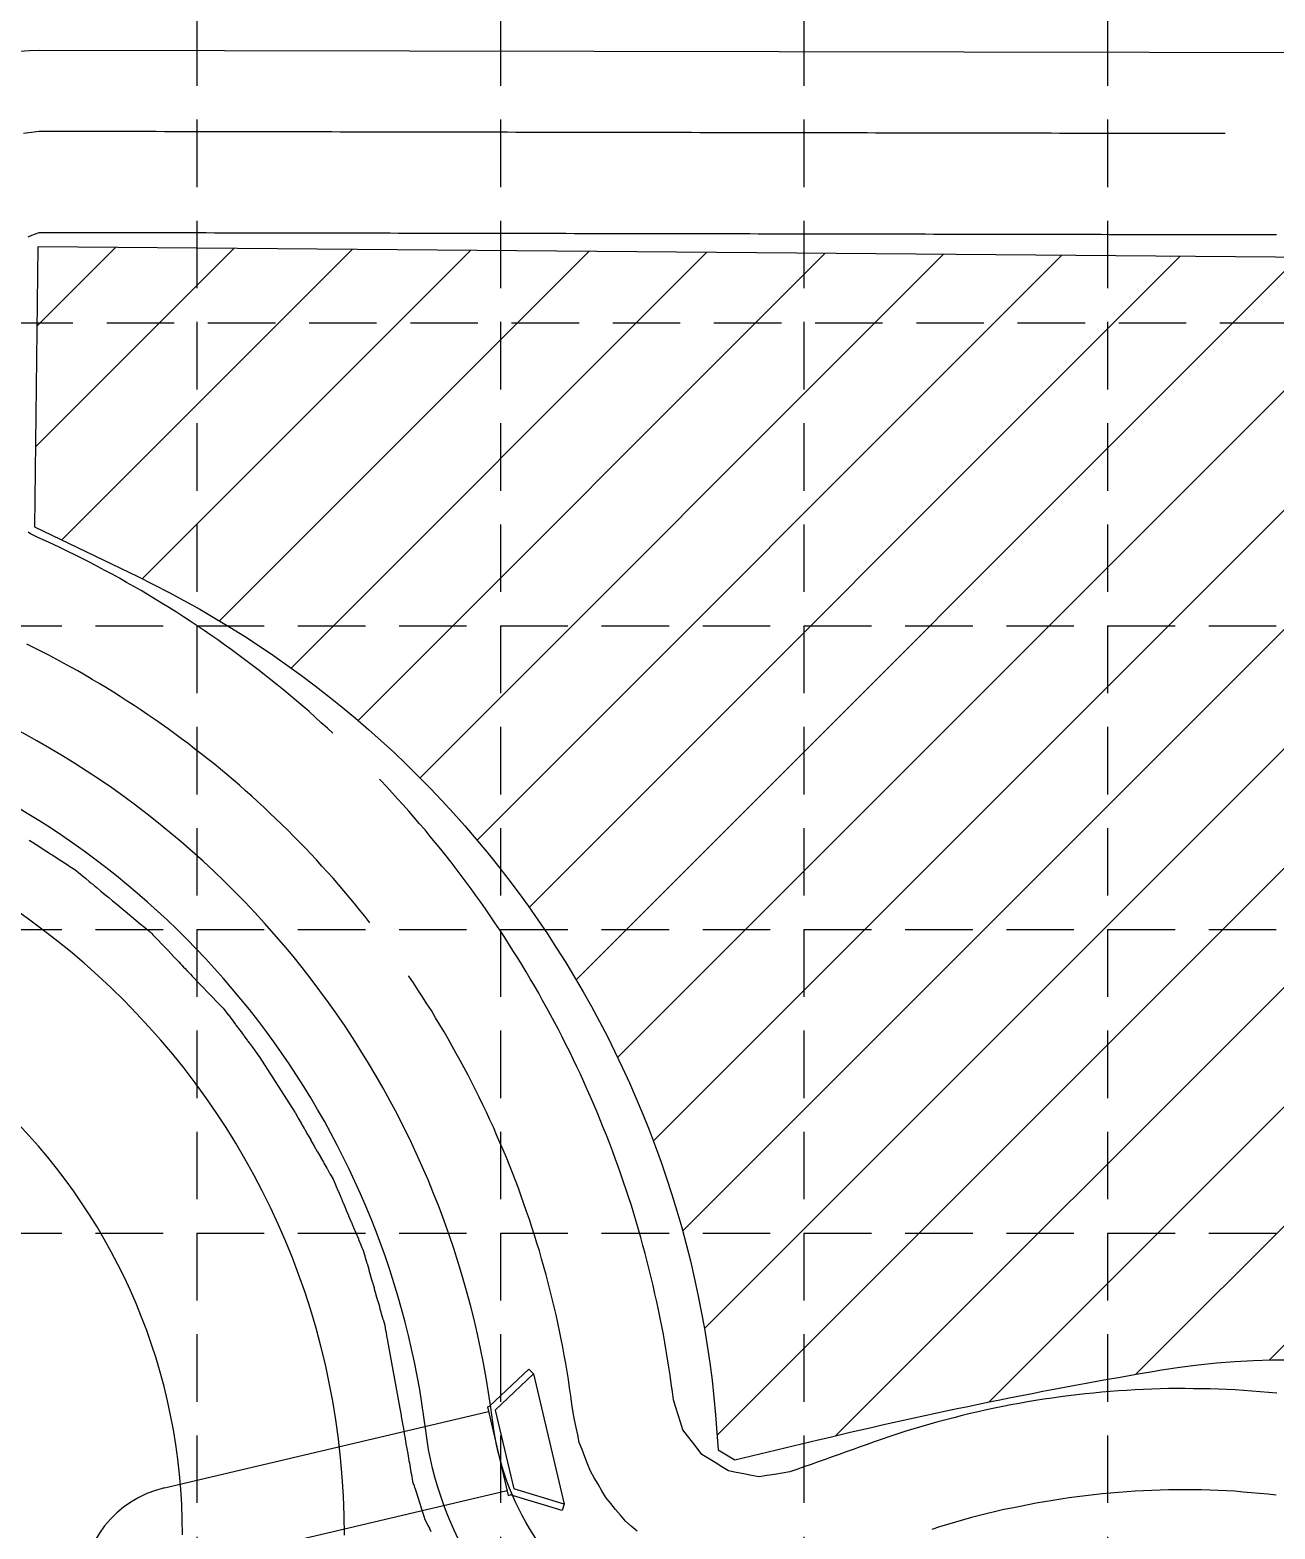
# Model space of a CAD drawing. Extents: x 626 to 3511, y 2890 to 4695.
# Drawn here: x 2089 to 2273.5, y 4333.6 to 4555.7 of the extents above; entities that cross this region are included whole.
import ezdxf

# ---------------------------------------------------------------- set-up
doc = ezdxf.new("R2010")
doc.units = 0
doc.header["$LTSCALE"] = 100
doc.header["$MEASUREMENT"] = 0
doc.linetypes.add('HIDDEN', pattern=[0.375, 0.25, -0.125])
for name, color, linetype in [('DG-PIDX_CONTOURS', 5, 'CONTINUOUS'), ('GRID', 254, 'HIDDEN'), ('PSWDGC-NEW_STORM', 2, 'CONTINUOUS'), ('PSWDGC-PAVING', 3, 'CONTINUOUS'), ('PSWDGC-POND', 2, 'CONTINUOUS')]:
    doc.layers.add(name, color=color, linetype=linetype)

msp = doc.modelspace()

# ---------------------------------------------------------------- hatches: boundary and pattern name
at = {"layer": 'DG-PIDX_CONTOURS'}
h = msp.add_hatch(dxfattribs=at)
h.set_pattern_fill('ANSI31', color=256, scale=100, style=0)
h.set_pattern_definition([(45, (0, 0), (-8.838834764831843, 8.838834764831844), [])])
edge = h.paths.add_edge_path()
edge.add_line((2090.162212469365, 4523.617228735122), (2089.668023440036, 4482.131151929988))
edge.add_line((2089.668023440036, 4482.131151929988), (2104.987999519656, 4474.722923270419))
edge.add_arc((2038.529046528826, 4337.287968589175), 152.6602738136976, 3.01814743361399, 64.19314054952468, ccw=False)
edge.add_line((2190.97756652354, 4345.325875797778), (2193.44853279208, 4343.844231295348))
edge.add_line((2193.44853279208, 4343.844231295348), (2205.803353573833, 4346.807520300208))
edge.add_arc((2381.951366869613, 3612.394801270271), 755.24179205139, 99.54579238941989, 103.48754198701471, ccw=False)
edge.add_arc((2274.549207730134, 4251.06865200274), 107.6002929199168, 53.37475268105118, 99.54579238942, ccw=False)
edge.add_line((2338.741237436184, 4337.423769735678), (2359.991534672491, 4343.844231295348))
edge.add_arc((2465.053139245209, 3996.113728660212), 363.2553416238744, 96.29469529787389, 106.81141174307379, ccw=False)
edge.add_arc((2439.05250965173, 4231.824564383256), 126.1148119447136, 65.20529968923512, 96.29469529787389, ccw=False)
edge.add_line((2491.941040476185, 4346.313642897677), (2495.894584393659, 4438.175663522526))
edge.add_line((2495.894584393659, 4438.175663522526), (2506.671177014902, 4466.043267209168))
edge.add_line((2506.671177014902, 4466.043267209168), (2551.706937762666, 4519.736333110268))
edge.add_line((2551.706937762666, 4519.736333110268), (2090.162212469365, 4523.617228735122))

# ---------------------------------------------------------------- linework, layer by layer
at = {"layer": 'DG-PIDX_CONTOURS', "color": 43}
for points, elevation in [([(2088.036325164571, 4540.443298536585), (2089.201294308158, 4540.59446377658), (2090.366263451745, 4540.745629016575), (2091.605599668426, 4540.743321761312), (2092.844935885108, 4540.741014506051), (2094.084272101788, 4540.73870725079), (2095.323608318469, 4540.736399995529), (2096.562944534677, 4540.734092739795), (2097.802280750884, 4540.731785484062), (2099.041616967091, 4540.729478228328), (2100.280953183298, 4540.727170972595), (2101.520289399505, 4540.724863716861), (2102.759625615712, 4540.722556461127), (2103.99896183192, 4540.720249205394), (2105.238298048127, 4540.717941949661), (2106.477634264334, 4540.715634693927)], 1135), ([(2106.477634264334, 4540.715634693927), (2107.716970480541, 4540.713327438194), (2108.956306696748, 4540.71102018246), (2110.195642912955, 4540.708712926727), (2111.434979129162, 4540.706405670993), (2112.674315345369, 4540.704098415259), (2113.913651561576, 4540.701791159526), (2115.152987777784, 4540.699483903792), (2116.392323993991, 4540.697176648059), (2117.631660210198, 4540.694869392326), (2118.870996426405, 4540.692562136592), (2120.110332642612, 4540.690254880858), (2121.349668858819, 4540.687947625125), (2122.589005075027, 4540.685640369391), (2123.828341291234, 4540.683333113658), (2125.067677507441, 4540.681025857924), (2126.307013723648, 4540.678718602191), (2127.546349939855, 4540.676411346458), (2128.785686156062, 4540.674104090725), (2130.025022372269, 4540.671796834991), (2131.264358588477, 4540.669489579258), (2132.503694804684, 4540.667182323525), (2133.743031020891, 4540.66487506779), (2134.982367237098, 4540.662567812057), (2136.221703453305, 4540.660260556324), (2137.461039669513, 4540.65795330059), (2138.700375885719, 4540.655646044856), (2139.939712101926, 4540.653338789123), (2141.179048318133, 4540.65103153339), (2142.41838453434, 4540.648724277657), (2143.657720750548, 4540.646417021922), (2144.897056966755, 4540.644109766189), (2146.136393182962, 4540.641802510456), (2147.375729399169, 4540.639495254722), (2148.615065615376, 4540.637187998988), (2149.854401831584, 4540.634880743255), (2151.093738047791, 4540.632573487522), (2152.333074263998, 4540.630266231788), (2153.572410480205, 4540.627958976054), (2154.811746696412, 4540.625651720321), (2156.051082912619, 4540.623344464588), (2157.290419128826, 4540.621037208854), (2158.529755345034, 4540.61872995312), (2159.769091561241, 4540.616422697387), (2161.008427777448, 4540.614115441654), (2162.247763993655, 4540.61180818592), (2163.487100209862, 4540.609500930186), (2164.72643642607, 4540.607193674453), (2165.965772642277, 4540.60488641872), (2167.205108858484, 4540.602579162985), (2168.444445074691, 4540.600271907252), (2169.683781290898, 4540.597964651519), (2170.923117507105, 4540.595657395786), (2172.162453723312, 4540.593350140052), (2173.401789939519, 4540.591042884318), (2174.641126155726, 4540.588735628585), (2175.880462371934, 4540.586428372852), (2177.119798588141, 4540.584121117117), (2178.359134804348, 4540.581813861384), (2179.598471020555, 4540.579506605651), (2180.837807236762, 4540.577199349917), (2182.07714345297, 4540.574892094184), (2183.316479669177, 4540.57258483845), (2184.555815885384, 4540.570277582717), (2185.795152101591, 4540.567970326983), (2187.034488317798, 4540.565663071249), (2188.273824534005, 4540.563355815516), (2189.513160750212, 4540.561048559783), (2190.752496966419, 4540.558741304049), (2191.991833182627, 4540.556434048316), (2193.231169398834, 4540.554126792582), (2194.470505615041, 4540.551819536849), (2195.709841831248, 4540.549512281115), (2196.949178047455, 4540.547205025381), (2198.188514263662, 4540.544897769648), (2199.427850479869, 4540.542590513915), (2200.667186696076, 4540.540283258181), (2201.906522912283, 4540.537976002448), (2203.145859128491, 4540.535668746714), (2204.385195344698, 4540.53336149098), (2205.624531560905, 4540.531054235247), (2206.863867777112, 4540.528746979514), (2208.103203993319, 4540.526439723781), (2209.342540209526, 4540.524132468047), (2210.581876425734, 4540.521825212314), (2211.821212641941, 4540.51951795658), (2213.060548858148, 4540.517210700847), (2214.299885074355, 4540.514903445113), (2215.539221290562, 4540.51259618938), (2216.778557506769, 4540.510288933647), (2218.017893722977, 4540.507981677913), (2219.257229939184, 4540.505674422179), (2220.496566155391, 4540.503367166446), (2221.735902371598, 4540.501059910712), (2222.975238587805, 4540.498752654978), (2224.214574804012, 4540.496445399245), (2225.453911020219, 4540.494138143512), (2226.693247236426, 4540.491830887779), (2227.932583452633, 4540.489523632044), (2229.171919668841, 4540.487216376311), (2230.411255885048, 4540.484909120578), (2231.650592101255, 4540.482601864844), (2232.889928317462, 4540.48029460911), (2234.129264533669, 4540.477987353377), (2235.368600749876, 4540.475680097644), (2236.607936966084, 4540.473372841911), (2237.847273182291, 4540.471065586176), (2239.086609398498, 4540.468758330443), (2240.325945614705, 4540.46645107471), (2241.565281830912, 4540.464143818976), (2242.804618047119, 4540.461836563242), (2244.043954263327, 4540.459529307509), (2245.283290479534, 4540.457222051776), (2246.522626695741, 4540.454914796042), (2247.761962911948, 4540.452607540308), (2249.001299128155, 4540.450300284575), (2250.240635344362, 4540.447993028842), (2251.47997156057, 4540.445685773107), (2252.719307776777, 4540.443378517374), (2253.958643992984, 4540.441071261641), (2255.197980209191, 4540.438764005908), (2256.437316425398, 4540.436456750174), (2257.676652641605, 4540.43414949444), (2258.915988857812, 4540.431842238707), (2260.155325074019, 4540.429534982974), (2261.394661290226, 4540.427227727239), (2262.633997506434, 4540.424920471506), (2263.873333722641, 4540.422613215773), (2265.112669938848, 4540.42030596004), (2266.138553742592, 4540.418396085821)], 1135), ([(2088.746123833367, 4525.089608331931), (2089.276861956052, 4525.308290558674), (2089.807600078738, 4525.526972785417), (2090.338338201424, 4525.745655012161), (2091.57767441771, 4525.743347756506)], 1130), ([(2091.57767441771, 4525.743347756506), (2092.817010633996, 4525.74104050085), (2094.056346850282, 4525.738733245196), (2095.295683066568, 4525.736425989541), (2096.535019282775, 4525.734118733808), (2097.774355498982, 4525.731811478074), (2099.013691715189, 4525.72950422234), (2100.253027931396, 4525.727196966607), (2101.492364147604, 4525.724889710874), (2102.731700363811, 4525.722582455141), (2103.971036580018, 4525.720275199406), (2105.210372796225, 4525.717967943673), (2106.449709012432, 4525.71566068794), (2107.68904522864, 4525.713353432206), (2108.928381444847, 4525.711046176472), (2110.167717661054, 4525.708738920739), (2111.407053877261, 4525.706431665006), (2112.646390093468, 4525.704124409272), (2113.885726309675, 4525.701817153538), (2115.125062525882, 4525.699509897805), (2116.364398742089, 4525.697202642072), (2117.603734958297, 4525.694895386338), (2118.843071174504, 4525.692588130604), (2120.082407390711, 4525.690280874871), (2121.321743606918, 4525.687973619138), (2122.561079823125, 4525.685666363404), (2123.800416039332, 4525.683359107671), (2125.039752255539, 4525.681051851938), (2126.279088471746, 4525.678744596205), (2127.518424687953, 4525.676437340471), (2128.757760904161, 4525.674130084737), (2129.997097120368, 4525.671822829004), (2131.236433336575, 4525.66951557327), (2132.475769552782, 4525.667208317536), (2133.715105768989, 4525.664901061803), (2134.954441985196, 4525.66259380607), (2136.193778201403, 4525.660286550336), (2137.43311441761, 4525.657979294603), (2138.672450633818, 4525.655672038869), (2139.911786850025, 4525.653364783136), (2141.151123066232, 4525.651057527402), (2142.390459282439, 4525.648750271668), (2143.629795498646, 4525.646443015935), (2144.869131714853, 4525.644135760202), (2146.10846793106, 4525.641828504468), (2147.347804147267, 4525.639521248735), (2148.587140363475, 4525.637213993001), (2149.826476579682, 4525.634906737268), (2151.065812795889, 4525.632599481534), (2152.305149012096, 4525.6302922258), (2153.544485228303, 4525.627984970067), (2154.78382144451, 4525.625677714334), (2156.023157660718, 4525.6233704586), (2157.262493876925, 4525.621063202867), (2158.501830093132, 4525.618755947133), (2159.741166309339, 4525.616448691399), (2160.980502525546, 4525.614141435666), (2162.219838741753, 4525.611834179932), (2163.45917495796, 4525.609526924199), (2164.698511174167, 4525.607219668465), (2165.937847390374, 4525.604912412732), (2167.177183606582, 4525.602605156999), (2168.416519822789, 4525.600297901265), (2169.655856038996, 4525.597990645531), (2170.895192255203, 4525.595683389798), (2172.13452847141, 4525.593376134064), (2173.373864687617, 4525.591068878331), (2174.613200903824, 4525.588761622597), (2175.852537120031, 4525.586454366864), (2177.091873336239, 4525.584147111131), (2178.331209552446, 4525.581839855397), (2179.570545768653, 4525.579532599663), (2180.80988198486, 4525.57722534393), (2182.049218201067, 4525.574918088196), (2183.288554417274, 4525.572610832462), (2184.527890633482, 4525.570303576729), (2185.767226849689, 4525.567996320996), (2187.006563065896, 4525.565689065263), (2188.245899282103, 4525.563381809528), (2189.48523549831, 4525.561074553795), (2190.724571714517, 4525.558767298062), (2191.963907930724, 4525.556460042329), (2193.203244146931, 4525.554152786595), (2194.442580363138, 4525.551845530862), (2195.681916579345, 4525.549538275129), (2196.921252795552, 4525.547231019395), (2198.16058901176, 4525.544923763661), (2199.399925227967, 4525.542616507928), (2200.639261444174, 4525.540309252195), (2201.878597660381, 4525.538001996461), (2203.117933876588, 4525.535694740727), (2204.357270092795, 4525.533387484994), (2205.596606309003, 4525.531080229261), (2206.83594252521, 4525.528772973526), (2208.075278741417, 4525.526465717793), (2209.314614957624, 4525.52415846206), (2210.553951173831, 4525.521851206327), (2211.793287390038, 4525.519543950593), (2213.032623606246, 4525.517236694859), (2214.271959822453, 4525.514929439126), (2215.51129603866, 4525.512622183393), (2216.750632254867, 4525.510314927658), (2217.989968471074, 4525.508007671925), (2219.229304687281, 4525.505700416192), (2220.468640903488, 4525.503393160458), (2221.707977119695, 4525.501085904725), (2222.947313335902, 4525.498778648991), (2224.186649552109, 4525.496471393258), (2225.425985768316, 4525.494164137524), (2226.665321984524, 4525.49185688179), (2227.904658200731, 4525.489549626057), (2229.143994416938, 4525.487242370324), (2230.383330633145, 4525.48493511459), (2231.622666849352, 4525.482627858857), (2232.862003065559, 4525.480320603123), (2234.101339281767, 4525.47801334739), (2235.340675497974, 4525.475706091656), (2236.580011714181, 4525.473398835922), (2237.819347930388, 4525.471091580189), (2239.058684146595, 4525.468784324456), (2240.298020362802, 4525.466477068722), (2241.53735657901, 4525.464169812989), (2242.776692795217, 4525.461862557255), (2244.016029011424, 4525.459555301522), (2245.255365227631, 4525.457248045788), (2246.494701443838, 4525.454940790054), (2247.734037660045, 4525.452633534321), (2248.973373876252, 4525.450326278587), (2250.212710092459, 4525.448019022854), (2251.452046308666, 4525.445711767121), (2252.691382524873, 4525.443404511387), (2253.93071874108, 4525.441097255653), (2255.170054957288, 4525.43878999992), (2256.409391173495, 4525.436482744187), (2257.648727389702, 4525.434175488454), (2258.888063605909, 4525.43186823272), (2260.127399822116, 4525.429560976987), (2261.366736038323, 4525.427253721253), (2262.606072254531, 4525.424946465519), (2263.845408470738, 4525.422639209786), (2265.084744686945, 4525.420331954053), (2266.324080903152, 4525.41802469832), (2267.563417119359, 4525.415717442585), (2268.802753335566, 4525.413410186852), (2270.042089551773, 4525.411102931119), (2271.28142576798, 4525.408795675385), (2272.520761984188, 4525.406488419651), (2273.760098200395, 4525.404181163918)], 1130), ([(2133.887082261266, 4451.528903761523), (2133.086207625194, 4452.252275996616), (2132.173974228907, 4453.076230559638), (2131.26174083262, 4453.900185122659), (2130.349507436332, 4454.724139685681), (2129.412688441309, 4455.520029792284), (2128.475869446285, 4456.315919898888), (2127.539050451262, 4457.111810005492), (2126.602231456239, 4457.907700112095), (2125.641689901598, 4458.674792553091), (2124.681148346956, 4459.441884994088), (2123.720606792315, 4460.208977435084), (2122.760065237675, 4460.97606987608), (2121.776686016806, 4461.713657971964), (2120.793306795937, 4462.451246067848), (2119.809927575068, 4463.188834163731), (2118.8265483542, 4463.926422259616), (2117.821237399562, 4464.63382651159), (2116.815926444924, 4465.341230763564), (2115.810615490287, 4466.048635015539), (2114.805304535649, 4466.756039267513), (2113.778987984185, 4467.432607983475), (2112.752671432721, 4468.109176699436), (2111.726354881258, 4468.785745415397), (2110.700038329794, 4469.462314131359), (2109.653661669732, 4470.107424026263), (2108.60728500967, 4470.752533921168), (2107.560908349608, 4471.397643816072), (2106.514531689546, 4472.042753710976), (2105.449058889374, 4472.655810481039), (2104.383586089202, 4473.268867251101), (2103.318113289029, 4473.881924021163), (2102.252640488858, 4474.494980791226), (2101.169053109273, 4475.075419661418), (2100.085465729688, 4475.655858531611), (2099.001878350103, 4476.236297401803), (2097.918290970518, 4476.816736271995), (2096.817587260169, 4477.364022516342), (2095.716883549821, 4477.911308760689), (2094.616179839472, 4478.458595005036), (2093.515476129124, 4479.005881249383), (2092.398670104983, 4479.519510683574), (2091.281864080842, 4480.033140117767), (2090.165058056702, 4480.54676955196), (2089.048252032561, 4481.060398986152), (2088.722481313698, 4481.337633033098)], 1130), ([(2139.363699179732, 4423.441401600949), (2138.60510964947, 4424.394601911072), (2137.84330903608, 4425.351837084997), (2137.081508422689, 4426.309072258922), (2136.288268884609, 4427.240420951942), (2135.495029346529, 4428.171769644961), (2134.701789808449, 4429.103118337981), (2133.908550270369, 4430.034467031001), (2133.084750843934, 4430.938897159738), (2132.260951417499, 4431.843327288475), (2131.437151991064, 4432.747757417212), (2130.613352564629, 4433.652187545949), (2129.759906151418, 4434.528696857104), (2128.906459738208, 4435.40520616826), (2128.053013324999, 4436.281715479414), (2127.199566911789, 4437.158224790569), (2126.317419266989, 4438.005841971575), (2125.435271622189, 4438.85345915258), (2124.55312397739, 4439.701076333587), (2123.67097633259, 4440.548693514593), (2122.761105016943, 4441.366479269986), (2121.851233701296, 4442.18426502538), (2120.941362385649, 4443.002050780775), (2120.031491070002, 4443.819836536169), (2119.094904366513, 4444.60688462848), (2118.158317663025, 4445.393932720792), (2117.221730959536, 4446.180980813103), (2116.285144256048, 4446.968028905414), (2115.322880052648, 4447.723467159421), (2114.360615849248, 4448.478905413429), (2113.398351645848, 4449.234343667436), (2112.436087442449, 4449.989781921444), (2111.449212081846, 4450.712773190684), (2110.462336721244, 4451.435764459925), (2109.475461360641, 4452.158755729166), (2108.488586000039, 4452.881746998406), (2107.478193098043, 4453.571490092869), (2106.467800196047, 4454.261233187331), (2105.457407294051, 4454.950976281792), (2104.447014392055, 4455.640719376255), (2103.414223625673, 4456.296449950225), (2102.381432859291, 4456.952180524195), (2101.348642092909, 4457.607911098165), (2100.315851326527, 4458.263641672134), (2099.261807193185, 4458.884633071212), (2098.207763059842, 4459.50562447029), (2097.1537189265, 4460.126615869369), (2096.099674793158, 4460.747607268447), (2095.025545342412, 4461.333171334798), (2093.951415891666, 4461.91873540115), (2092.87728644092, 4462.504299467502), (2091.803156990174, 4463.089863533854), (2090.710132529327, 4463.639351368799), (2089.61710806848, 4464.188839203744), (2088.524083607632, 4464.738327038688)], 1135), ([(2273.779622258738, 4353.709187240436), (2272.550448335644, 4353.844728224931), (2271.317182585683, 4353.935807759755), (2270.083916835721, 4354.026887294581), (2268.850651085759, 4354.117966829406), (2267.617385335798, 4354.209046364231), (2266.381635481645, 4354.255545715339), (2265.145885627492, 4354.302045066448), (2263.910135773339, 4354.348544417557), (2262.674385919187, 4354.395043768665), (2261.437762921872, 4354.396902318092), (2260.201139924558, 4354.398760867518), (2258.964516927244, 4354.400619416945), (2257.72789392993, 4354.402477966371), (2256.492009888741, 4354.359693291254), (2255.256125847551, 4354.316908616137), (2254.020241806361, 4354.27412394102), (2252.784357765172, 4354.231339265903), (2251.550823816066, 4354.143967141644), (2250.317289866962, 4354.056595017384), (2249.083755917857, 4353.969222893124), (2247.850221968752, 4353.881850768866), (2246.62064618404, 4353.750005096418), (2245.391070399329, 4353.618159423971), (2244.161494614617, 4353.486313751523), (2242.931918829905, 4353.354468079076), (2241.707904121913, 4353.178320736462), (2240.48388941392, 4353.002173393847), (2239.259874705927, 4352.826026051233), (2238.035859997935, 4352.649878708619), (2236.819002029398, 4352.429659326863), (2235.602144060862, 4352.209439945107), (2234.385286092325, 4351.989220563351), (2233.168428123789, 4351.769001181594), (2231.960313227702, 4351.504996845368), (2230.752198331616, 4351.240992509142), (2229.54408343553, 4350.976988172914), (2228.335968539443, 4350.712983836688), (2227.138171651066, 4350.40553871006), (2225.94037476269, 4350.098093583432), (2224.742577874313, 4349.790648456805), (2223.544780985937, 4349.483203330176), (2222.358863589661, 4349.132718207949), (2221.172946193386, 4348.782233085722), (2219.98702879711, 4348.431747963494), (2218.801111400834, 4348.081262841266), (2217.628619501372, 4347.688194631318), (2216.456127601909, 4347.29512642137), (2215.283635702447, 4346.902058211422), (2214.111143802984, 4346.508990001474), (2213.071376987611, 4346.139405777734), (2212.031610172237, 4345.769821553995), (2210.991843356864, 4345.400237330256), (2209.95207654149, 4345.030653106517), (2208.912309726116, 4344.661068882778), (2207.872542910743, 4344.291484659039), (2206.832776095369, 4343.921900435301), (2205.793009279996, 4343.552316211561), (2204.753242465265, 4343.182731988051), (2203.713475650536, 4342.81314776454), (2202.673708835806, 4342.44356354103), (2201.633942021076, 4342.07397931752), (2200.492275120515, 4341.886714945107), (2199.350608219955, 4341.699450572694), (2198.208941319394, 4341.512186200282), (2197.067274418834, 4341.32492182787), (2195.932345782268, 4341.549439637663), (2194.797417145703, 4341.773957447457), (2193.662488509137, 4341.998475257251), (2192.527559872572, 4342.222993067045), (2191.543186717403, 4342.830842348029), (2190.558813562234, 4343.438691629013), (2189.574440407066, 4344.046540909998), (2188.590067251896, 4344.654390190983), (2187.880988529543, 4345.568544785412), (2187.17190980719, 4346.482699379842), (2186.462831084837, 4347.396853974272), (2185.753752362484, 4348.311008568701), (2185.409821940304, 4349.415627571725), (2185.065891518124, 4350.520246574748), (2184.721961095944, 4351.624865577771), (2184.378030673764, 4352.729484580795), (2184.208836458181, 4353.947041236001), (2184.039642242598, 4355.164597891209), (2183.870448027016, 4356.382154546417), (2183.701253811434, 4357.599711201624), (2183.495186499638, 4358.811572230883), (2183.289119187843, 4360.023433260141), (2183.083051876049, 4361.235294289399), (2182.876984564254, 4362.447155318658), (2182.634233994574, 4363.652204301955), (2182.391483424894, 4364.857253285252), (2182.148732855213, 4366.06230226855), (2181.905982285533, 4367.267351251847), (2181.626772090536, 4368.464478044729), (2181.347561895539, 4369.661604837611), (2181.068351700542, 4370.858731630493), (2180.789141505544, 4372.055858423375), (2180.473728906018, 4373.24396017966), (2180.158316306492, 4374.432061935944), (2179.842903706966, 4375.620163692229), (2179.52749110744, 4376.808265448512), (2179.176166675431, 4377.986247636281), (2178.824842243422, 4379.164229824049), (2178.473517811412, 4380.342212011818), (2178.122193379403, 4381.520194199586), (2177.735280770526, 4382.686971609513), (2177.348368161649, 4383.853749019441), (2176.961455552771, 4385.020526429369), (2176.574542943894, 4386.187303839297), (2176.152398599168, 4387.341801584397), (2175.730254254441, 4388.496299329498), (2175.308109909714, 4389.650797074597), (2174.885965564988, 4390.805294819697), (2174.428978382464, 4391.946449325554), (2173.971991199941, 4393.087603831409), (2173.515004017418, 4394.228758337265), (2173.058016834894, 4395.369912843122), (2172.566607811391, 4396.4966728277), (2172.075198787888, 4397.623432812277), (2171.583789764386, 4398.750192796855), (2171.092380740883, 4399.876952781433), (2170.56700258414, 4400.988280223569), (2170.041624427398, 4402.099607665705), (2169.516246270657, 4403.210935107841), (2168.990868113915, 4404.322262549977), (2168.432004825542, 4405.417133645647), (2167.87314153717, 4406.512004741318), (2167.314278248798, 4407.60687583699), (2166.755414960426, 4408.701746932661), (2166.163581390018, 4409.779153038159), (2165.571747819611, 4410.856559143657), (2164.979914249203, 4411.933965249155), (2164.388080678796, 4413.011371354653), (2163.76382204963, 4414.070319915792), (2163.139563420464, 4415.129268476931), (2162.515304791298, 4416.18821703807), (2161.891046162133, 4417.247165599209), (2161.234937568885, 4418.286681065709), (2160.578828975637, 4419.326196532209), (2159.92272038239, 4420.365711998708), (2159.266611789142, 4421.405227465209), (2158.579257668086, 4422.424352189417), (2157.89190354703, 4423.443476913626), (2157.204549425973, 4424.462601637834), (2156.517195304917, 4425.481726362043), (2155.799228877088, 4426.479521481161), (2155.081262449259, 4427.47731660028), (2154.36329602143, 4428.475111719397), (2153.645329593601, 4429.472906838516), (2152.897412281447, 4430.448453139521), (2152.149494969293, 4431.423999440527), (2151.401577657139, 4432.399545741533), (2150.653660344985, 4433.375092042539), (2149.876481163034, 4434.327490809006), (2149.099301981083, 4435.279889575473), (2148.322122799132, 4436.23228834194), (2147.544943617181, 4437.184687108408), (2146.73921853729, 4438.113060948443), (2145.933493457399, 4439.041434788478), (2145.127768377509, 4439.969808628513), (2144.322043297618, 4440.898182468548), (2143.48851458939, 4441.801676123083), (2142.654985881161, 4442.705169777618), (2141.821457172933, 4443.608663432153), (2140.987928464705, 4444.512157086688), (2140.80551884896, 4444.698216036943)], 1130), ([(2088.85618211835, 4435.693453451069), (2089.107699619308, 4435.531566744182), (2089.359217120265, 4435.369680037294), (2089.895550711639, 4435.024474321706), (2090.431884303012, 4434.679268606118), (2090.968217894386, 4434.334062890531), (2091.50455148576, 4433.988857174943), (2091.756068986718, 4433.826970468055), (2092.007586487675, 4433.665083761167), (2092.259103988633, 4433.50319705428), (2092.51062148959, 4433.341310347391), (2093.046955080964, 4432.996104631804), (2093.583288672337, 4432.650898916216), (2094.119622263711, 4432.305693200628), (2094.655955855085, 4431.96048748504), (2094.907473356042, 4431.798600778152), (2095.158990857, 4431.636714071265), (2095.410508357957, 4431.474827364376), (2095.662025858915, 4431.312940657488), (2096.19353904704, 4430.872554253187), (2096.725052235165, 4430.432167848885), (2097.25656542329, 4429.991781444583), (2097.788078611415, 4429.551395040282), (2097.954091085341, 4429.413845045108), (2098.120103559267, 4429.276295049935), (2098.286116033193, 4429.13874505476), (2098.452128507119, 4429.001195059586), (2098.571831004208, 4428.902015296117), (2098.691533501297, 4428.802835532648), (2098.811235998387, 4428.703655769179), (2098.930938495476, 4428.604476005709), (2099.508761660437, 4428.125719369704), (2100.086584825399, 4427.646962733697), (2100.664407990361, 4427.168206097691), (2101.242231155322, 4426.689449461684), (2101.864881181334, 4426.173551432774), (2102.487531207345, 4425.657653403864), (2103.110181233357, 4425.141755374954), (2103.732831259368, 4424.625857346044), (2103.810278288101, 4424.561690897115), (2103.887725316834, 4424.497524448188), (2103.965172345567, 4424.43335799926), (2104.042619374301, 4424.369191550331), (2104.686652560607, 4423.835596869772), (2105.330685746913, 4423.302002189212), (2105.974718933219, 4422.768407508653), (2106.618752119526, 4422.234812828093), (2106.696199148259, 4422.170646379164), (2106.773646176992, 4422.106479930237), (2106.851093205725, 4422.042313481309), (2106.928540234458, 4421.978147032381), (2107.077060193271, 4421.821557894802), (2107.225580152084, 4421.664968757223), (2107.374100110897, 4421.508379619644), (2107.52262006971, 4421.351790482066), (2108.007264145836, 4420.840815401545), (2108.491908221963, 4420.329840321025), (2108.97655229809, 4419.818865240505), (2109.461196374217, 4419.307890159985), (2109.870340797366, 4418.876430850308), (2110.279485220515, 4418.444971540631), (2110.688629643665, 4418.013512230954), (2111.097774066814, 4417.582052921277), (2111.321731145211, 4417.345881141888), (2111.545688223609, 4417.109709362498), (2111.769645302006, 4416.873537583107), (2111.993602380403, 4416.637365803717), (2112.258655669023, 4416.357856411764), (2112.523708957643, 4416.078347019811), (2112.788762246263, 4415.798837627857), (2113.053815534884, 4415.519328235904), (2114.235978498981, 4414.291318001947), (2114.579587603505, 4413.93438286724), (2115.418141463079, 4413.063307767989), (2116.105359672126, 4412.349437498576), (2116.600304427177, 4411.835297534032), (2117.631131740747, 4410.764492129912), (2117.782467391275, 4410.607287300075), (2117.837883928546, 4410.532686739711), (2118.341179131792, 4409.855161473083), (2118.396595669063, 4409.780560912719), (2118.899890872309, 4409.103035646091), (2118.95530740958, 4409.028435085727), (2119.458602612825, 4408.350909819099), (2119.514019150097, 4408.276309258735), (2119.569435687368, 4408.201708698371), (2120.072730890613, 4407.524183431742), (2120.128147427885, 4407.449582871379), (2120.63144263113, 4406.77205760475), (2120.686859168401, 4406.697457044387), (2121.190154371647, 4406.019931777759), (2121.245570908919, 4405.945331217396), (2121.30098744619, 4405.870730657032), (2121.804282649436, 4405.193205390403), (2121.859699186707, 4405.11860483004), (2122.362994389952, 4404.441079563411), (2122.418410927223, 4404.366479003047), (2122.921706130469, 4403.688953736419), (2122.97712266774, 4403.614353176055), (2128.251183801481, 4395.370120234089), (2128.282647309257, 4395.315028283363), (2128.715838999511, 4394.556518602107), (2128.747302507287, 4394.501426651381), (2129.180494197541, 4393.742916970125), (2129.211957705316, 4393.687825019399), (2129.645149395571, 4392.929315338143), (2129.676612903346, 4392.874223387417), (2129.708076411122, 4392.819131436691), (2130.141268101376, 4392.060621755435), (2130.172731609152, 4392.005529804709), (2130.605923299406, 4391.247020123453), (2130.637386807182, 4391.191928172727), (2131.070578497436, 4390.433418491471), (2131.102042005212, 4390.378326540745), (2131.133505512988, 4390.323234590018), (2131.566697203242, 4389.564724908763), (2131.598160711018, 4389.509632958036), (2132.031352401271, 4388.751123276781), (2132.062815909047, 4388.696031326054), (2132.496007599301, 4387.937521644799), (2132.527471107077, 4387.882429694072), (2132.558934614853, 4387.827337743346), (2132.992126305107, 4387.068828062091), (2133.023589812883, 4387.013736111365), (2133.456781503137, 4386.255226430108), (2133.488245010913, 4386.200134479383), (2133.921436701167, 4385.441624798126), (2133.952900208943, 4385.3865328474), (2133.977542272152, 4385.328070516989), (2134.316815855022, 4384.52315722164), (2134.341457918232, 4384.464694891229), (2134.680731501102, 4383.659781595878), (2134.705373564312, 4383.601319265467), (2135.044647147182, 4382.796405970117), (2135.069289210392, 4382.737943639706), (2135.0939312736, 4382.679481309294), (2135.433204856471, 4381.874568013945), (2135.45784691968, 4381.816105683533), (2135.797120502551, 4381.011192388185), (2135.82176256576, 4380.952730057773), (2136.161036148631, 4380.147816762424), (2136.18567821184, 4380.089354432012), (2136.210320275049, 4380.0308921016), (2136.54959385792, 4379.22597880625), (2136.574235921129, 4379.167516475839), (2136.913509504, 4378.36260318049), (2136.938151567208, 4378.304140850079), (2137.27742515008, 4377.499227554729), (2137.302067213288, 4377.440765224318), (2137.326709276498, 4377.382302893906), (2137.665982859368, 4376.577389598557), (2137.690624922578, 4376.518927268145), (2138.029898505448, 4375.714013972795), (2138.054540568658, 4375.655551642383), (2138.393814151528, 4374.850638347035), (2138.418456214737, 4374.792176016623), (2138.43592241328, 4374.731184154339), (2138.676398209009, 4373.891444094123), (2138.693864407551, 4373.830452231839), (2138.93434020328, 4372.990712171622), (2138.951806401822, 4372.929720309338), (2139.192282197551, 4372.089980249121), (2139.209748396093, 4372.028988386837), (2139.227214594635, 4371.967996524554), (2139.467690390364, 4371.128256464337), (2139.485156588907, 4371.067264602054), (2139.725632384635, 4370.227524541837), (2139.743098583178, 4370.166532679554), (2139.983574378906, 4369.326792619336), (2140.001040577449, 4369.265800757053), (2140.018506775991, 4369.204808894769), (2140.25898257172, 4368.365068834552), (2140.276448770263, 4368.304076972268), (2140.516924565991, 4367.464336912052), (2140.534390764534, 4367.403345049768), (2140.774866560263, 4366.563604989552), (2140.792332758805, 4366.502613127268), (2140.809798957347, 4366.441621264984), (2141.050274753076, 4365.601881204768), (2141.067740951618, 4365.540889342484), (2141.308216747348, 4364.701149282267), (2141.32568294589, 4364.640157419983), (2141.566158741619, 4363.800417359766), (2141.583624940161, 4363.739425497482), (2141.592259147765, 4363.689397289403), (2141.711135498506, 4363.000605557323), (2141.719769706111, 4362.950577349244), (2141.838646056852, 4362.261785617164), (2141.847280264456, 4362.211757409084), (2141.966156615197, 4361.522965677004), (2141.974790822801, 4361.472937468925), (2143.818118783872, 4351.465027236054), (2143.821997374651, 4351.442553958196), (2143.945629342218, 4350.726207295895), (2143.949507932997, 4350.703734018037), (2144.073139900564, 4349.987387355735), (2144.077018491343, 4349.964914077877), (2144.200650458909, 4349.248567415576), (2144.204529049688, 4349.226094137718), (2144.208407640467, 4349.20362085986), (2144.332039608033, 4348.487274197559), (2144.335918198813, 4348.464800919701), (2144.459550166379, 4347.7484542574), (2144.463428757158, 4347.725980979542), (2144.587060724724, 4347.009634317242), (2144.590939315503, 4346.987161039384), (2144.594817906283, 4346.964687761526), (2144.718449873849, 4346.248341099224), (2144.722328464628, 4346.225867821367), (2144.845960432195, 4345.509521159065), (2144.849839022974, 4345.487047881207), (2144.97347099054, 4344.770701218906), (2144.977349581319, 4344.748227941048), (2144.979183890355, 4344.738005869355), (2145.037653383048, 4344.412172362346), (2145.039487692084, 4344.401950290653), (2145.097957184777, 4344.076116783645), (2145.099791493812, 4344.065894711953), (2145.158260986505, 4343.740061204944), (2145.160095295541, 4343.729839133252), (2145.161929604577, 4343.71961706156), (2145.220399097269, 4343.39378355455), (2145.222233406305, 4343.383561482859), (2145.280702898998, 4343.057727975849), (2145.282537208034, 4343.047505904157), (2145.341006700727, 4342.721672397148), (2145.342841009763, 4342.711450325456), (2145.344675318799, 4342.701228253764), (2145.403144811492, 4342.375394746755), (2145.404979120528, 4342.365172675063), (2145.46344861322, 4342.039339168054), (2145.465282922256, 4342.029117096362), (2145.523752414949, 4341.703283589352), (2145.525586723985, 4341.693061517661), (2145.527421033021, 4341.682839445968), (2145.585890525713, 4341.357005938959), (2145.587724834749, 4341.346783867267), (2145.646194327442, 4341.020950360258), (2145.648028636478, 4341.010728288566), (2145.706498129171, 4340.684894781557), (2145.708332438207, 4340.674672709864), (2145.712893345727, 4340.660471164095), (2145.858274491261, 4340.20778998532), (2145.86283539878, 4340.193588439551), (2146.008216544315, 4339.740907260777), (2146.012777451834, 4339.726705715007), (2146.158158597369, 4339.274024536234), (2146.162719504888, 4339.259822990464), (2146.167280412408, 4339.245621444695), (2146.312661557942, 4338.79294026592), (2146.317222465462, 4338.778738720151), (2146.462603610995, 4338.326057541377), (2146.467164518515, 4338.311855995607), (2146.612545664049, 4337.859174816834), (2146.617106571569, 4337.844973271064), (2146.621667479089, 4337.830771725295), (2146.767048624623, 4337.37809054652), (2146.771609532143, 4337.363889000751), (2146.916990677677, 4336.911207821978), (2146.921551585197, 4336.897006276208), (2147.066932730731, 4336.444325097434), (2147.071493638251, 4336.430123551664), (2147.076054545771, 4336.415922005895), (2147.221435691304, 4335.96324082712), (2147.225996598824, 4335.94903928135), (2147.371377744358, 4335.496358102577), (2147.375938651878, 4335.482156556807), (2147.521319797412, 4335.029475378034), (2147.525880704932, 4335.015273832264), (2147.532607071327, 4335.001960614217), (2147.747013271749, 4334.577595313663), (2147.753739638144, 4334.564282095615), (2147.968145838565, 4334.139916795063), (2147.97487220496, 4334.126603577016), (2148.189278405382, 4333.702238276462), (2148.196004771777, 4333.688925058414), (2148.202731138172, 4333.675611840367), (2148.417137338593, 4333.251246539815)], 1140), ([(2178.965234333643, 4333.26623439212), (2178.106985390098, 4334.012715131228), (2177.248736446552, 4334.759195870337), (2176.522716636575, 4335.634821348768), (2175.796696826598, 4336.510446827199), (2175.070677016621, 4337.38607230563), (2174.344657206644, 4338.261697784062), (2173.770036783174, 4339.243347473049), (2173.195416359705, 4340.224997162036), (2172.620795936235, 4341.206646851023), (2172.046175512766, 4342.18829654001), (2171.638127090532, 4343.250050385338), (2171.230078668299, 4344.311804230667), (2170.822030246065, 4345.373558075996), (2170.413981823832, 4346.435311921324), (2170.183279751002, 4347.549134759797), (2169.952577678172, 4348.66295759827), (2169.721875605343, 4349.776780436742), (2169.491173532513, 4350.890603275216), (2169.321009717416, 4352.102083208518), (2169.150845902318, 4353.31356314182), (2168.98068208722, 4354.525043075122), (2168.810518272123, 4355.736523008424), (2168.600125327373, 4356.941667880032), (2168.389732382622, 4358.146812751639), (2168.179339437872, 4359.351957623247), (2167.968946493122, 4360.557102494854), (2167.718557567766, 4361.754576811414), (2167.468168642411, 4362.952051127975), (2167.217779717055, 4364.149525444535), (2166.967390791699, 4365.346999761096), (2166.677283356733, 4366.535476529459), (2166.387175921766, 4367.723953297822), (2166.097068486799, 4368.912430066185), (2165.806961051832, 4370.100906834548), (2165.477456592712, 4371.279069032288), (2165.147952133592, 4372.457231230028), (2164.818447674472, 4373.635393427767), (2164.488943215352, 4374.813555625507), (2164.120406875742, 4375.980097660389), (2163.751870536134, 4377.146639695273), (2163.383334196525, 4378.313181730156), (2163.014797856915, 4379.47972376504), (2162.607638034051, 4380.633352921835), (2162.200478211186, 4381.78698207863), (2161.793318388322, 4382.940611235425), (2161.386158565458, 4384.09424039222), (2160.940826457571, 4385.233678265229), (2160.495494349685, 4386.373116138238), (2160.050162241798, 4387.512554011248), (2159.604830133911, 4388.651991884257), (2159.121819240236, 4389.775975793997), (2158.63880834656, 4390.899959703735), (2158.155797452884, 4392.023943613474), (2157.672786559208, 4393.147927523214), (2157.1526321331, 4394.255211915663), (2156.632477706991, 4395.362496308113), (2156.112323280882, 4396.469780700562), (2155.592168854774, 4397.577065093012), (2155.035447310566, 4398.666422919889), (2154.478725766358, 4399.755780746766), (2153.922004222151, 4400.845138573643), (2153.365282677943, 4401.934496400519), (2152.772610952189, 4403.004720479043), (2152.179939226434, 4404.074944557568), (2151.587267500679, 4405.145168636092), (2150.994595774924, 4406.215392714616), (2150.366630642727, 4407.265297065263), (2149.73866551053, 4408.31520141591), (2149.110700378333, 4409.365105766556), (2148.482735246136, 4410.415010117203), (2147.820172593343, 4411.443431277958), (2147.157609940551, 4412.471852438712), (2146.495047287759, 4413.500273599466), (2145.832484634966, 4414.52869476022), (2145.136058687015, 4415.534493075878), (2145.098836061891, 4415.588251057992)], 1135), ([(2273.686852896763, 4338.631787322527), (2272.465319424976, 4338.782265240378), (2271.238709502858, 4338.883338112208), (2270.012099580739, 4338.984410984036), (2268.78548965862, 4339.085483855864), (2267.558879736502, 4339.186556727693), (2266.32919073415, 4339.238059969854), (2265.099501731798, 4339.289563212014), (2263.869812729446, 4339.341066454175), (2262.640123727093, 4339.392569696336), (2261.409358028474, 4339.394419442692), (2260.178592329855, 4339.396269189048), (2258.947826631236, 4339.398118935405), (2257.717060932617, 4339.399968681761), (2256.487222674953, 4339.352161920248), (2255.25738441729, 4339.304355158736), (2254.027546159627, 4339.256548397223), (2252.797707901963, 4339.20874163571), (2251.570799712264, 4339.111356213241), (2250.343891522566, 4339.013970790772), (2249.116983332868, 4338.916585368303), (2247.890075143169, 4338.819199945834), (2246.668094877221, 4338.672394441536), (2245.446114611273, 4338.525588937238), (2244.224134345324, 4338.378783432941), (2243.002154079376, 4338.231977928643), (2241.787091568499, 4338.035991395632), (2240.572029057623, 4337.840004862621), (2239.356966546746, 4337.644018329611), (2238.14190403587, 4337.4480317966), (2236.935737846748, 4337.203183372716), (2235.729571657626, 4336.958334948832), (2234.523405468505, 4336.713486524948), (2233.317239279383, 4336.468638101064), (2232.12193349223, 4336.175326489196), (2230.926627705076, 4335.882014877328), (2229.731321917922, 4335.588703265461), (2228.536016130769, 4335.295391653593), (2227.353517141087, 4334.954094472446), (2226.171018151404, 4334.612797291299), (2224.988519161721, 4334.271500110152), (2223.806020172039, 4333.930202929006), (2222.638253527218, 4333.541475939666)], 1135)]:
    msp.add_lwpolyline(points, dxfattribs=dict(at, elevation=elevation))
at = {"layer": 'DG-PIDX_CONTOURS'}
msp.add_lwpolyline([(2090.162212469365, 4523.617228735122), (2089.668023440036, 4482.131151929988), (2104.987999519656, 4474.722923270419, -0.2734517674387804), (2190.97756652354, 4345.325875797778), (2193.44853279208, 4343.844231295348), (2205.803353573833, 4346.807520300208, -0.01720082328362102), (2256.705224910723, 4357.179044112055, -0.2042296106459423), (2338.741237436184, 4337.423769735678), (2359.991534672491, 4343.844231295348, -0.04592006783290281), (2425.224993469396, 4357.179044112055, -0.1364913346851042), (2491.941040476185, 4346.313642897677), (2495.894584393659, 4438.175663522526), (2506.671177014902, 4466.043267209168), (2551.706937762666, 4519.736333110268)], format="xyb", close=True, dxfattribs=at)
at = {"layer": 'GRID', "color": 252, "linetype": 'HIDDEN', "ltscale": 0.4}
for p, q in [((2113.712644294988, 4647.460300830013), (2113.712644294988, 3072.261551895299)), ((2158.712644294995, 4647.460300830013), (2158.712644294995, 3072.261551895299)), ((2203.712644295001, 4647.460300830013), (2203.712644295001, 3072.261551895299)), ((2248.712644294991, 4647.460300830013), (2248.712644294991, 3072.261551895299)), ((675.3695458485948, 4512.312430468793), (3465.369545848694, 4512.312430468793)), ((673.7126442949383, 4467.46030083), (3463.712644295038, 4467.46030083)), ((673.7126442949383, 4422.460300830001), (3463.712644295038, 4422.460300830001)), ((673.7126442949383, 4377.460300830002), (3463.712644295038, 4377.460300830002))]:
    msp.add_line(p, q, dxfattribs=at)
at = {"layer": 'PSWDGC-NEW_STORM', "color": 5}
for p, q in [((2157.088492312829, 4351.798560401009), (2162.943984953619, 4357.305609934067)), ((2157.942629986385, 4351.229090110382), (2163.629085577546, 4356.57716149039)), ((2163.629085577546, 4356.57716149039), (2162.943984953619, 4357.305609934067)), ((2163.629085577546, 4356.57716149039), (2168.166507329881, 4337.297648766533)), ((2156.797407074877, 4351.730053664901), (2157.088492312829, 4351.798560401009)), ((2156.797407074877, 4351.730053664901), (2159.890126430398, 4338.589083876184)), ((2108.921475227095, 4339.691990749254), (2156.96922481685, 4350.99999978775)), ((2157.942629986385, 4351.229090110382), (2160.691713857959, 4339.548228075966)), ((2111.670559098668, 4328.011128714838), (2159.718308688425, 4339.319137753335)), ((2159.890126430398, 4338.589083876184), (2160.18121166835, 4338.657590612293)), ((2167.878202784274, 4336.340110000225), (2160.18121166835, 4338.657590612293)), ((2168.166507329881, 4337.297648766533), (2160.691713857959, 4339.548228075966)), ((2168.166507329881, 4337.297648766533), (2167.878202784274, 4336.340110000225))]:
    msp.add_line(p, q, dxfattribs=at)
msp.add_arc((2112.586920389193, 4324.1175080367), 16, 103.2435211639752, 179.9138888888888, dxfattribs=at)
at = {"layer": 'PSWDGC-PAVING', "color": 7}
for radius in [112.0000000000003, 88.00000000000026]:
    msp.add_arc((2023.599973548261, 4332.86956648054), radius, 359.9138888888887, 89.89333333333323, dxfattribs=at)
at = {"layer": 'PSWDGC-POND', "color": 43}
for points in [[(2293.770411379898, 4311.54477813087, 0.173213749463684), (2226.50320795111, 4311.645875594576), (2214.026006166626, 4307.210864909706, -0.4797958291714907), (2147.657116395234, 4348.19357733429, 0.2638832321720163), (2074.100188462568, 4447.214344645565, -0.2975337941830909), (2050.260326552512, 4483.879140996775), (2050.332822468727, 4522.820127549679, -0.4142135623730917), (2090.407220489763, 4562.745590893909), (2556.397637783648, 4561.878062738114, -0.6415400509113476), (2586.587522861945, 4495.723419807058), (2549.706176829503, 4453.046978050545, 0.1796930245323781), (2537.536673819762, 4420.428733832301), (2537.438121750253, 4354.855158939012, -0.5186487555848776), (2470.550609137844, 4307.868536997064), (2461.006205263045, 4311.293435519004, 0.1732137494636959), (2393.739001834251, 4311.394532982709), (2360.553704532796, 4299.5988474873, -0.1732137494636896), (2326.9201028184, 4299.649396219153)], [(2297.147925196258, 4320.957131737716, 0.1732137494636921), (2223.154001424587, 4321.068338947793), (2210.676799640108, 4316.633328262924, -0.4797958291715001), (2157.581687822992, 4349.419498202589, 0.2638832321720213), (2078.140205655712, 4456.361926898768, -0.2975337941830799), (2060.26030922317, 4483.860524162174), (2060.332805139385, 4522.801510715077, -0.4142135623731033), (2090.388603655163, 4552.745608223251), (2556.379020949048, 4551.878080067456, -0.6415400509113492), (2579.02143475777, 4502.262097869165), (2542.140088725327, 4459.58565611265, 0.1796930245323716), (2527.536685113639, 4420.443763050758), (2527.43813304413, 4354.870188157468, -0.5186487555849219), (2473.928122954197, 4317.280890603913), (2464.383719079418, 4320.705789125845, 0.1732137494637268), (2390.389795307733, 4320.816996335927), (2357.204498006276, 4309.021310840517, -0.1732137494636888), (2330.297616634759, 4309.061749826)]]:
    msp.add_lwpolyline(points, format="xyb", close=True, dxfattribs=at)

doc.saveas('drawing.dxf')
